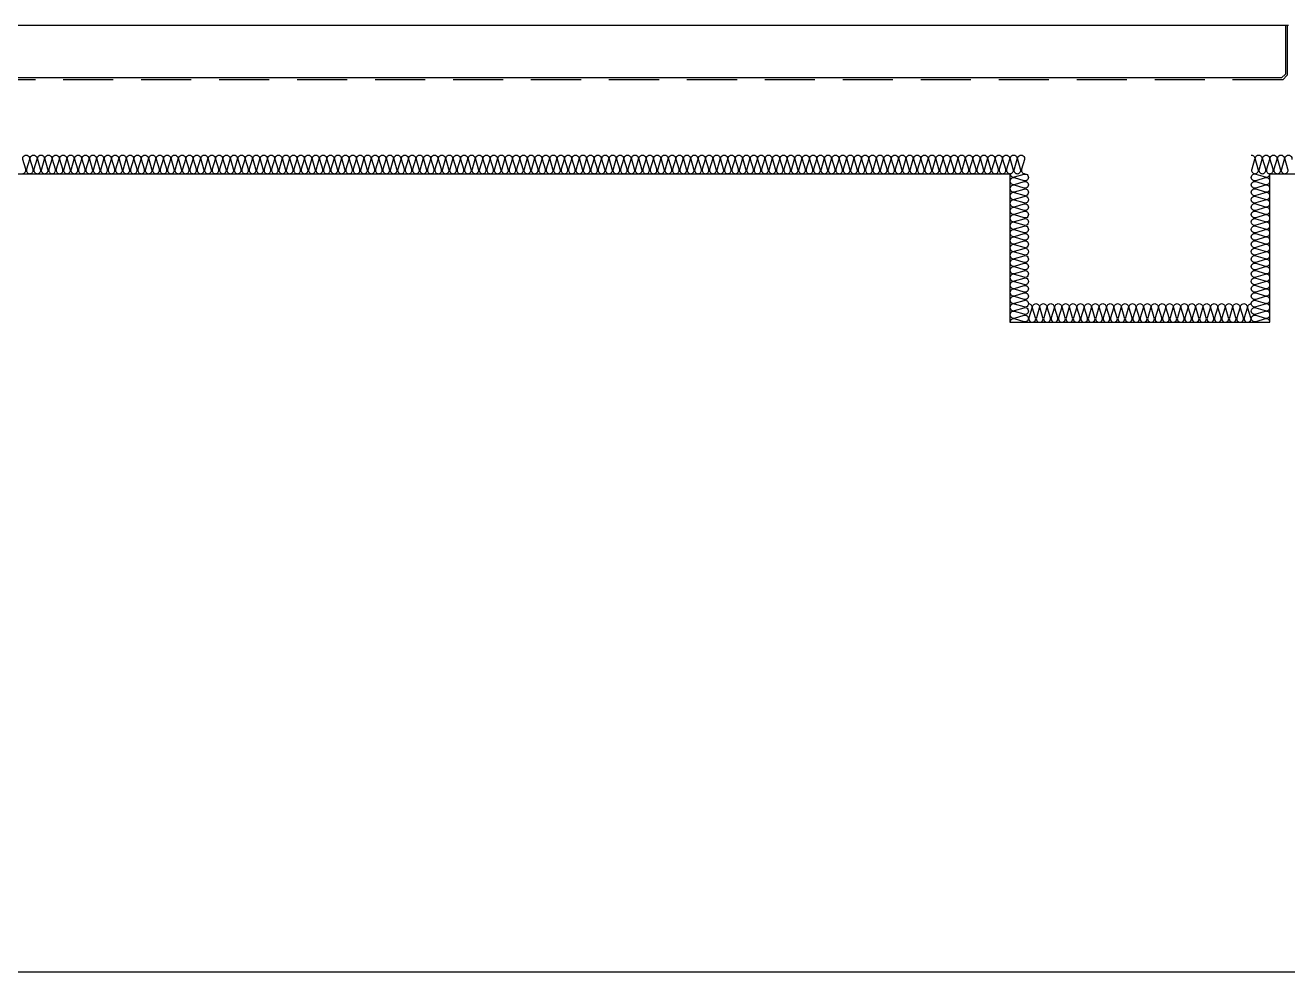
# Model space of a CAD drawing. Header units: millimetres. Extents: x 17311 to 801382, y -242618 to -104888.
# Drawn here: x 777758 to 781159, y -204029 to -201479 of the extents above; entities that cross this region are included whole.
import ezdxf

# ---------------------------------------------------------------- set-up
doc = ezdxf.new("R2010")
doc.units = ezdxf.units.MM
doc.header["$LTSCALE"] = 250
doc.linetypes.add('HID', pattern=[2.8, 1.8, -1])
for name, color, linetype in [('A-FIN', 6, 'Continuous'), ('A-FIN-8', 8, 'Continuous'), ('A-WP', 1, 'HID'), ('ISL', 251, 'Continuous')]:
    doc.layers.add(name, color=color, linetype=linetype)

msp = doc.modelspace()

# ---------------------------------------------------------------- linework, layer by layer
at = {"layer": 'A-FIN'}
for p, q in [((769560.7, -201479.5), (781160.7, -201479.5)), ((769860.7, -204029.5), (790460.7, -204029.5))]:
    msp.add_line(p, q, dxfattribs=at)
at = {"layer": 'A-FIN-8'}
for p, q in [((781152.7, -201479.5), (781152.7, -201611.3)), ((781152.7, -201479.5), (781152.7, -201611.3)), ((781142.4, -201621.5), (774578.9, -201621.5)), ((781142.4, -201621.5), (781152.7, -201611.3))]:
    msp.add_line(p, q, dxfattribs=at)
at = {"layer": 'A-WP', "ltscale": 0.3}
for p, q in [((781157.7, -201479.5), (781157.7, -201614.3)), ((781145.5, -201626.5), (781157.7, -201614.3)), ((781145.5, -201626.5), (774575.8, -201626.5))]:
    msp.add_line(p, q, dxfattribs=at)
at = {"layer": 'ISL'}
for points in [[(777750.7, -201879.5, 0.509267), (777759.5, -201867.4), (777751.8, -201841.6, -1.372593), (777769.5, -201841.6), (777761.8, -201867.4, 0.509267), (777770.7, -201879.5, 0.509267), (777779.5, -201867.4), (777771.8, -201841.6, -1.372593), (777789.5, -201841.6), (777781.8, -201867.4, 0.509267), (777790.7, -201879.5, 0.509267), (777799.5, -201867.4), (777791.8, -201841.6, -1.372593), (777809.5, -201841.6), (777801.8, -201867.4, 0.509267), (777810.7, -201879.5, 0.509267), (777819.5, -201867.4), (777811.8, -201841.6, -1.372593), (777829.5, -201841.6), (777821.8, -201867.4, 0.509267), (777830.7, -201879.5, 0.509267), (777839.5, -201867.4), (777831.8, -201841.6, -1.372593), (777849.5, -201841.6), (777841.8, -201867.4, 0.509267), (777850.7, -201879.5, 0.509267), (777859.5, -201867.4), (777851.8, -201841.6, -1.372593), (777869.5, -201841.6), (777861.8, -201867.4, 0.509267), (777870.7, -201879.5, 0.509267), (777879.5, -201867.4), (777871.8, -201841.6, -1.372593), (777889.5, -201841.6), (777881.8, -201867.4, 0.509267), (777890.7, -201879.5, 0.509267), (777899.5, -201867.4), (777891.8, -201841.6, -1.372593), (777909.5, -201841.6), (777901.8, -201867.4, 0.509267), (777910.7, -201879.5, 0.509267), (777919.5, -201867.4), (777911.8, -201841.6, -1.372593), (777929.5, -201841.6), (777921.8, -201867.4, 0.509267), (777930.7, -201879.5, 0.509267), (777939.5, -201867.4), (777931.8, -201841.6, -1.372593), (777949.5, -201841.6), (777941.8, -201867.4, 0.509267), (777950.7, -201879.5, 0.509267), (777959.5, -201867.4), (777951.8, -201841.6, -1.372593), (777969.5, -201841.6), (777961.8, -201867.4, 0.509267), (777970.7, -201879.5, 0.509267), (777979.5, -201867.4), (777971.8, -201841.6, -1.372593), (777989.5, -201841.6), (777981.8, -201867.4, 0.509267), (777990.7, -201879.5, 0.509267), (777999.5, -201867.4), (777991.8, -201841.6, -1.372593), (778009.5, -201841.6), (778001.8, -201867.4, 0.509267), (778010.7, -201879.5, 0.509267), (778019.5, -201867.4), (778011.8, -201841.6, -1.372593), (778029.5, -201841.6), (778021.8, -201867.4, 0.509267), (778030.7, -201879.5, 0.509267), (778039.5, -201867.4), (778031.8, -201841.6, -1.372593), (778049.5, -201841.6), (778041.8, -201867.4, 0.509267), (778050.7, -201879.5, 0.509267), (778059.5, -201867.4), (778051.8, -201841.6, -1.372593), (778069.5, -201841.6), (778061.8, -201867.4, 0.509267), (778070.7, -201879.5, 0.509267), (778079.5, -201867.4), (778071.8, -201841.6, -1.372593), (778089.5, -201841.6), (778081.8, -201867.4, 0.509267), (778090.7, -201879.5, 0.509267), (778099.5, -201867.4), (778091.8, -201841.6, -1.372593), (778109.5, -201841.6), (778101.8, -201867.4, 0.509267), (778110.7, -201879.5, 0.509267), (778119.5, -201867.4), (778111.8, -201841.6, -1.372593), (778129.5, -201841.6), (778121.8, -201867.4, 0.509267), (778130.7, -201879.5, 0.509267), (778139.5, -201867.4), (778131.8, -201841.6, -1.372593), (778149.5, -201841.6), (778141.8, -201867.4, 0.509267), (778150.7, -201879.5, 0.509267), (778159.5, -201867.4), (778151.8, -201841.6, -1.372593), (778169.5, -201841.6), (778161.8, -201867.4, 0.509267), (778170.7, -201879.5, 0.509267), (778179.5, -201867.4), (778171.8, -201841.6, -1.372593), (778189.5, -201841.6), (778181.8, -201867.4, 0.509267), (778190.7, -201879.5, 0.509267), (778199.5, -201867.4), (778191.8, -201841.6, -1.372593), (778209.5, -201841.6), (778201.8, -201867.4, 0.509267), (778210.7, -201879.5, 0.509267), (778219.5, -201867.4), (778211.8, -201841.6, -1.372593), (778229.5, -201841.6), (778221.8, -201867.4, 0.509267), (778230.7, -201879.5, 0.509267), (778239.5, -201867.4), (778231.8, -201841.6, -1.372593), (778249.5, -201841.6), (778241.8, -201867.4, 0.509267), (778250.7, -201879.5, 0.509267), (778259.5, -201867.4), (778251.8, -201841.6, -1.372593), (778269.5, -201841.6), (778261.8, -201867.4, 0.509267), (778270.7, -201879.5, 0.509267), (778279.5, -201867.4), (778271.8, -201841.6, -1.372593), (778289.5, -201841.6), (778281.8, -201867.4, 0.509267), (778290.7, -201879.5, 0.509267), (778299.5, -201867.4), (778291.8, -201841.6, -1.372593), (778309.5, -201841.6), (778301.8, -201867.4, 0.509267), (778310.7, -201879.5, 0.509267), (778319.5, -201867.4), (778311.8, -201841.6, -1.372593), (778329.5, -201841.6), (778321.8, -201867.4, 0.509267), (778330.7, -201879.5, 0.509267), (778339.5, -201867.4), (778331.8, -201841.6, -1.372593), (778349.5, -201841.6), (778341.8, -201867.4, 0.509267), (778350.7, -201879.5, 0.509267), (778359.5, -201867.4), (778351.8, -201841.6, -1.372593), (778369.5, -201841.6), (778361.8, -201867.4, 0.509267), (778370.7, -201879.5, 0.509267), (778379.5, -201867.4), (778371.8, -201841.6, -1.372593), (778389.5, -201841.6), (778381.8, -201867.4, 0.509267), (778390.7, -201879.5, 0.509267), (778399.5, -201867.4), (778391.8, -201841.6, -1.372593), (778409.5, -201841.6), (778401.8, -201867.4, 0.509267), (778410.7, -201879.5, 0.509267), (778419.5, -201867.4), (778411.8, -201841.6, -1.372593), (778429.5, -201841.6), (778421.8, -201867.4, 0.509267), (778430.7, -201879.5, 0.509267), (778439.5, -201867.4), (778431.8, -201841.6, -1.372593), (778449.5, -201841.6), (778441.8, -201867.4, 0.509267), (778450.7, -201879.5, 0.509267), (778459.5, -201867.4), (778451.8, -201841.6, -1.372593), (778469.5, -201841.6), (778461.8, -201867.4, 0.509267), (778470.7, -201879.5, 0.509267), (778479.5, -201867.4), (778471.8, -201841.6, -1.372593), (778489.5, -201841.6), (778481.8, -201867.4, 0.509267), (778490.7, -201879.5, 0.509267), (778499.5, -201867.4), (778491.8, -201841.6, -1.372593), (778509.5, -201841.6), (778501.8, -201867.4, 0.509267), (778510.7, -201879.5, 0.509267), (778519.5, -201867.4), (778511.8, -201841.6, -1.372593), (778529.5, -201841.6), (778521.8, -201867.4, 0.509267), (778530.7, -201879.5, 0.509267), (778539.5, -201867.4), (778531.8, -201841.6, -1.372593), (778549.5, -201841.6), (778541.8, -201867.4, 0.509267), (778550.7, -201879.5, 0.509267), (778559.5, -201867.4), (778551.8, -201841.6, -1.372593), (778569.5, -201841.6), (778561.8, -201867.4, 0.509267), (778570.7, -201879.5, 0.509267), (778579.5, -201867.4), (778571.8, -201841.6, -1.372593), (778589.5, -201841.6), (778581.8, -201867.4, 0.509267), (778590.7, -201879.5, 0.509267), (778599.5, -201867.4), (778591.8, -201841.6, -1.372593), (778609.5, -201841.6), (778601.8, -201867.4, 0.509267), (778610.7, -201879.5, 0.509267), (778619.5, -201867.4), (778611.8, -201841.6, -1.372593), (778629.5, -201841.6), (778621.8, -201867.4, 0.509267), (778630.7, -201879.5, 0.509267), (778639.5, -201867.4), (778631.8, -201841.6, -1.372593), (778649.5, -201841.6), (778641.8, -201867.4, 0.509267), (778650.7, -201879.5, 0.509267), (778659.5, -201867.4), (778651.8, -201841.6, -1.372593), (778669.5, -201841.6), (778661.8, -201867.4, 0.509267), (778670.7, -201879.5, 0.509267), (778679.5, -201867.4), (778671.8, -201841.6, -1.372593), (778689.5, -201841.6), (778681.8, -201867.4, 0.509267), (778690.7, -201879.5, 0.509267), (778699.5, -201867.4), (778691.8, -201841.6, -1.372593), (778709.5, -201841.6), (778701.8, -201867.4, 0.509267), (778710.7, -201879.5, 0.509267), (778719.5, -201867.4), (778711.8, -201841.6, -1.372593), (778729.5, -201841.6), (778721.8, -201867.4, 0.509267), (778730.7, -201879.5, 0.509267), (778739.5, -201867.4), (778731.8, -201841.6, -1.372593), (778749.5, -201841.6), (778741.8, -201867.4, 0.509267), (778750.7, -201879.5, 0.509267), (778759.5, -201867.4), (778751.8, -201841.6, -1.372593), (778769.5, -201841.6), (778761.8, -201867.4, 0.509267), (778770.7, -201879.5, 0.509267), (778779.5, -201867.4), (778771.8, -201841.6, -1.372593), (778789.5, -201841.6), (778781.8, -201867.4, 0.509267), (778790.7, -201879.5, 0.509267), (778799.5, -201867.4), (778791.8, -201841.6, -1.372593), (778809.5, -201841.6), (778801.8, -201867.4, 0.509267), (778810.7, -201879.5, 0.509267), (778819.5, -201867.4), (778811.8, -201841.6, -1.372593), (778829.5, -201841.6), (778821.8, -201867.4, 0.509267), (778830.7, -201879.5, 0.509267), (778839.5, -201867.4), (778831.8, -201841.6, -1.372593), (778849.5, -201841.6), (778841.8, -201867.4, 0.509267), (778850.7, -201879.5, 0.509267), (778859.5, -201867.4), (778851.8, -201841.6, -1.372593), (778869.5, -201841.6), (778861.8, -201867.4, 0.509267), (778870.7, -201879.5, 0.509267), (778879.5, -201867.4), (778871.8, -201841.6, -1.372593), (778889.5, -201841.6), (778881.8, -201867.4, 0.509267), (778890.7, -201879.5, 0.509267), (778899.5, -201867.4), (778891.8, -201841.6, -1.372593), (778909.5, -201841.6), (778901.8, -201867.4, 0.509267), (778910.7, -201879.5, 0.509267), (778919.5, -201867.4), (778911.8, -201841.6, -1.372593), (778929.5, -201841.6), (778921.8, -201867.4, 0.509267), (778930.7, -201879.5, 0.509267), (778939.5, -201867.4), (778931.8, -201841.6, -1.372593), (778949.5, -201841.6), (778941.8, -201867.4, 0.509267), (778950.7, -201879.5, 0.509267), (778959.5, -201867.4), (778951.8, -201841.6, -1.372593), (778969.5, -201841.6), (778961.8, -201867.4, 0.509267), (778970.7, -201879.5, 0.509267), (778979.5, -201867.4), (778971.8, -201841.6, -1.372593), (778989.5, -201841.6), (778981.8, -201867.4, 0.509267), (778990.7, -201879.5, 0.509267), (778999.5, -201867.4), (778991.8, -201841.6, -1.372593), (779009.5, -201841.6), (779001.8, -201867.4, 0.509267), (779010.7, -201879.5, 0.509267), (779019.5, -201867.4), (779011.8, -201841.6, -1.372593), (779029.5, -201841.6), (779021.8, -201867.4, 0.509267), (779030.7, -201879.5, 0.509267), (779039.5, -201867.4), (779031.8, -201841.6, -1.372593), (779049.5, -201841.6), (779041.8, -201867.4, 0.509267), (779050.7, -201879.5, 0.509267), (779059.5, -201867.4), (779051.8, -201841.6, -1.372593), (779069.5, -201841.6), (779061.8, -201867.4, 0.509267), (779070.7, -201879.5, 0.509267), (779079.5, -201867.4), (779071.8, -201841.6, -1.372593), (779089.5, -201841.6), (779081.8, -201867.4, 0.509267), (779090.7, -201879.5, 0.509267), (779099.5, -201867.4), (779091.8, -201841.6, -1.372593), (779109.5, -201841.6), (779101.8, -201867.4, 0.509267), (779110.7, -201879.5, 0.509267), (779119.5, -201867.4), (779111.8, -201841.6, -1.372593), (779129.5, -201841.6), (779121.8, -201867.4, 0.509267), (779130.7, -201879.5, 0.509267), (779139.5, -201867.4), (779131.8, -201841.6, -1.372593), (779149.5, -201841.6), (779141.8, -201867.4, 0.509267), (779150.7, -201879.5, 0.509267), (779159.5, -201867.4), (779151.8, -201841.6, -1.372593), (779169.5, -201841.6), (779161.8, -201867.4, 0.509267), (779170.7, -201879.5, 0.509267), (779179.5, -201867.4), (779171.8, -201841.6, -1.372593), (779189.5, -201841.6), (779181.8, -201867.4, 0.509267), (779190.7, -201879.5, 0.509267), (779199.5, -201867.4), (779191.8, -201841.6, -1.372593), (779209.5, -201841.6), (779201.8, -201867.4, 0.509267), (779210.7, -201879.5, 0.509267), (779219.5, -201867.4), (779211.8, -201841.6, -1.372593), (779229.5, -201841.6), (779221.8, -201867.4, 0.509267), (779230.7, -201879.5, 0.509267), (779239.5, -201867.4), (779231.8, -201841.6, -1.372593), (779249.5, -201841.6), (779241.8, -201867.4, 0.509267), (779250.7, -201879.5, 0.509267), (779259.5, -201867.4), (779251.8, -201841.6, -1.372593), (779269.5, -201841.6), (779261.8, -201867.4, 0.509267), (779270.7, -201879.5, 0.509267), (779279.5, -201867.4), (779271.8, -201841.6, -1.372593), (779289.5, -201841.6), (779281.8, -201867.4, 0.509267), (779290.7, -201879.5, 0.509267), (779299.5, -201867.4), (779291.8, -201841.6, -1.372593), (779309.5, -201841.6), (779301.8, -201867.4, 0.509267), (779310.7, -201879.5, 0.509267), (779319.5, -201867.4), (779311.8, -201841.6, -1.372593), (779329.5, -201841.6), (779321.8, -201867.4, 0.509267), (779330.7, -201879.5, 0.509267), (779339.5, -201867.4), (779331.8, -201841.6, -1.372593), (779349.5, -201841.6), (779341.8, -201867.4, 0.509267), (779350.7, -201879.5, 0.509267), (779359.5, -201867.4), (779351.8, -201841.6, -1.372593), (779369.5, -201841.6), (779361.8, -201867.4, 0.509267), (779370.7, -201879.5, 0.509267), (779379.5, -201867.4), (779371.8, -201841.6, -1.372593), (779389.5, -201841.6), (779381.8, -201867.4, 0.509267), (779390.7, -201879.5, 0.509267), (779399.5, -201867.4), (779391.8, -201841.6, -1.372593), (779409.5, -201841.6), (779401.8, -201867.4, 0.509267), (779410.7, -201879.5, 0.509267), (779419.5, -201867.4), (779411.8, -201841.6, -1.372593), (779429.5, -201841.6), (779421.8, -201867.4, 0.509267), (779430.7, -201879.5, 0.509267), (779439.5, -201867.4), (779431.8, -201841.6, -1.372593), (779449.5, -201841.6), (779441.8, -201867.4, 0.509267), (779450.7, -201879.5, 0.509267), (779459.5, -201867.4), (779451.8, -201841.6, -1.372593), (779469.5, -201841.6), (779461.8, -201867.4, 0.509267), (779470.7, -201879.5, 0.509267), (779479.5, -201867.4), (779471.8, -201841.6, -1.372593), (779489.5, -201841.6), (779481.8, -201867.4, 0.509267), (779490.7, -201879.5, 0.509267), (779499.5, -201867.4), (779491.8, -201841.6, -1.372593), (779509.5, -201841.6), (779501.8, -201867.4, 0.509267), (779510.7, -201879.5, 0.509267), (779519.5, -201867.4), (779511.8, -201841.6, -1.372593), (779529.5, -201841.6), (779521.8, -201867.4, 0.509267), (779530.7, -201879.5, 0.509267), (779539.5, -201867.4), (779531.8, -201841.6, -1.372593), (779549.5, -201841.6), (779541.8, -201867.4, 0.509267), (779550.7, -201879.5, 0.509267), (779559.5, -201867.4), (779551.8, -201841.6, -1.372593), (779569.5, -201841.6), (779561.8, -201867.4, 0.509267), (779570.7, -201879.5, 0.509267), (779579.5, -201867.4), (779571.8, -201841.6, -1.372593), (779589.5, -201841.6), (779581.8, -201867.4, 0.509267), (779590.7, -201879.5, 0.509267), (779599.5, -201867.4), (779591.8, -201841.6, -1.372593), (779609.5, -201841.6), (779601.8, -201867.4, 0.509267), (779610.7, -201879.5, 0.509267), (779619.5, -201867.4), (779611.8, -201841.6, -1.372593), (779629.5, -201841.6), (779621.8, -201867.4, 0.509267), (779630.7, -201879.5, 0.509267), (779639.5, -201867.4), (779631.8, -201841.6, -1.372593), (779649.5, -201841.6), (779641.8, -201867.4, 0.509267), (779650.7, -201879.5, 0.509267), (779659.5, -201867.4), (779651.8, -201841.6, -1.372593), (779669.5, -201841.6), (779661.8, -201867.4, 0.509267), (779670.7, -201879.5, 0.509267), (779679.5, -201867.4), (779671.8, -201841.6, -1.372593), (779689.5, -201841.6), (779681.8, -201867.4, 0.509267), (779690.7, -201879.5, 0.509267), (779699.5, -201867.4), (779691.8, -201841.6, -1.372593), (779709.5, -201841.6), (779701.8, -201867.4, 0.509267), (779710.7, -201879.5, 0.509267), (779719.5, -201867.4), (779711.8, -201841.6, -1.372593), (779729.5, -201841.6), (779721.8, -201867.4, 0.509267), (779730.7, -201879.5, 0.509267), (779739.5, -201867.4), (779731.8, -201841.6, -1.372593), (779749.5, -201841.6), (779741.8, -201867.4, 0.509267), (779750.7, -201879.5, 0.509267), (779759.5, -201867.4), (779751.8, -201841.6, -1.372593), (779769.5, -201841.6), (779761.8, -201867.4, 0.509267), (779770.7, -201879.5, 0.509267), (779779.5, -201867.4), (779771.8, -201841.6, -1.372593), (779789.5, -201841.6), (779781.8, -201867.4, 0.509267), (779790.7, -201879.5, 0.509267), (779799.5, -201867.4), (779791.8, -201841.6, -1.372593), (779809.5, -201841.6), (779801.8, -201867.4, 0.509267), (779810.7, -201879.5, 0.509267), (779819.5, -201867.4), (779811.8, -201841.6, -1.372593), (779829.5, -201841.6), (779821.8, -201867.4, 0.509267), (779830.7, -201879.5, 0.509267), (779839.5, -201867.4), (779831.8, -201841.6, -1.372593), (779849.5, -201841.6), (779841.8, -201867.4, 0.509267), (779850.7, -201879.5, 0.509267), (779859.5, -201867.4), (779851.8, -201841.6, -1.372593), (779869.5, -201841.6), (779861.8, -201867.4, 0.509267), (779870.7, -201879.5, 0.509267), (779879.5, -201867.4), (779871.8, -201841.6, -1.372593), (779889.5, -201841.6), (779881.8, -201867.4, 0.509267), (779890.7, -201879.5, 0.509267), (779899.5, -201867.4), (779891.8, -201841.6, -1.372593), (779909.5, -201841.6), (779901.8, -201867.4, 0.509267), (779910.7, -201879.5, 0.509267), (779919.5, -201867.4), (779911.8, -201841.6, -1.372593), (779929.5, -201841.6), (779921.8, -201867.4, 0.509267), (779930.7, -201879.5, 0.509267), (779939.5, -201867.4), (779931.8, -201841.6, -1.372593), (779949.5, -201841.6), (779941.8, -201867.4, 0.509267), (779950.7, -201879.5, 0.509267), (779959.5, -201867.4), (779951.8, -201841.6, -1.372593), (779969.5, -201841.6), (779961.8, -201867.4, 0.509267), (779970.7, -201879.5, 0.509267), (779979.5, -201867.4), (779971.8, -201841.6, -1.372593), (779989.5, -201841.6), (779981.8, -201867.4, 0.509267), (779990.7, -201879.5, 0.509267), (779999.5, -201867.4), (779991.8, -201841.6, -1.372593), (780009.5, -201841.6), (780001.8, -201867.4, 0.509267), (780010.7, -201879.5, 0.509267), (780019.5, -201867.4), (780011.8, -201841.6, -1.372593), (780029.5, -201841.6), (780021.8, -201867.4, 0.509267), (780030.7, -201879.5, 0.509267), (780039.5, -201867.4), (780031.8, -201841.6, -1.372593), (780049.5, -201841.6), (780041.8, -201867.4, 0.509267), (780050.7, -201879.5, 0.509267), (780059.5, -201867.4), (780051.8, -201841.6, -1.372593), (780069.5, -201841.6), (780061.8, -201867.4, 0.509267), (780070.7, -201879.5, 0.509267), (780079.5, -201867.4), (780071.8, -201841.6, -1.372593), (780089.5, -201841.6), (780081.8, -201867.4, 0.509267), (780090.7, -201879.5, 0.509267), (780099.5, -201867.4), (780091.8, -201841.6, -1.372593), (780109.5, -201841.6), (780101.8, -201867.4, 0.509267), (780110.7, -201879.5, 0.509267), (780119.5, -201867.4), (780111.8, -201841.6, -1.372593), (780129.5, -201841.6), (780121.8, -201867.4, 0.509267), (780130.7, -201879.5, 0.509267), (780139.5, -201867.4), (780131.8, -201841.6, -1.372593), (780149.5, -201841.6), (780141.8, -201867.4, 0.509267), (780150.7, -201879.5, 0.509267), (780159.5, -201867.4), (780151.8, -201841.6, -1.372593), (780169.5, -201841.6), (780161.8, -201867.4, 0.509267), (780170.7, -201879.5, 0.509267), (780179.5, -201867.4), (780171.8, -201841.6, -1.372593), (780189.5, -201841.6), (780181.8, -201867.4, 0.509267), (780190.7, -201879.5, 0.509267), (780199.5, -201867.4), (780191.8, -201841.6, -1.372593), (780209.5, -201841.6), (780201.8, -201867.4, 0.509267), (780210.7, -201879.5, 0.509267), (780219.5, -201867.4), (780211.8, -201841.6, -1.372593), (780229.5, -201841.6), (780221.8, -201867.4, 0.509267), (780230.7, -201879.5, 0.509267), (780239.5, -201867.4), (780231.8, -201841.6, -1.372593), (780249.5, -201841.6), (780241.8, -201867.4, 0.509267), (780250.7, -201879.5, 0.509267), (780259.5, -201867.4), (780251.8, -201841.6, -1.372593), (780269.5, -201841.6), (780261.8, -201867.4, 0.509267), (780270.7, -201879.5, 0.509267), (780279.5, -201867.4), (780271.8, -201841.6, -1.372593), (780289.5, -201841.6), (780281.8, -201867.4, 0.509267), (780290.7, -201879.5, 0.509267), (780299.5, -201867.4), (780291.8, -201841.6, -1.372593), (780309.5, -201841.6), (780301.8, -201867.4, 0.509267), (780310.7, -201879.5, 0.509267), (780319.5, -201867.4), (780311.8, -201841.6, -1.372593), (780329.5, -201841.6), (780321.8, -201867.4, 0.509267), (780330.7, -201879.5, 0.509267), (780339.5, -201867.4), (780331.8, -201841.6, -1.372593), (780349.5, -201841.6), (780341.8, -201867.4, 0.509267), (780350.7, -201879.5, 0.509267), (780359.5, -201867.4), (780351.8, -201841.6, -1.372593), (780369.5, -201841.6), (780361.8, -201867.4, 0.509267), (780370.7, -201879.5, 0.509267), (780379.5, -201867.4), (780371.8, -201841.6, -1.372593), (780389.5, -201841.6), (780381.8, -201867.4, 0.509267), (780390.7, -201879.5, 0.509267), (780399.5, -201867.4), (780391.8, -201841.6, -1.372593), (780409.5, -201841.6), (780401.8, -201867.4, 0.509267), (780410.7, -201879.5, 0.509267), (780419.5, -201867.4), (780411.8, -201841.6, -1.372593), (780429.5, -201841.6), (780421.8, -201867.4, 0.509267), (780430.7, -201879.5, 0.509267), (780439.5, -201867.4), (780431.8, -201841.6, -1.372593), (780449.5, -201841.6), (780441.8, -201867.4, 0.509267), (780450.7, -201879.5)], [(781060.7, -201829.5, -0.509039), (781069.5, -201841.6), (781061.8, -201867.4, 0.509267), (781070.7, -201879.5, 0.509267), (781079.5, -201867.4), (781071.8, -201841.6, -1.372593), (781089.5, -201841.6), (781081.8, -201867.4, 0.509267), (781090.7, -201879.5, 0.509267), (781099.5, -201867.4), (781091.8, -201841.6, -1.372593), (781109.5, -201841.6), (781101.8, -201867.4, 0.509267), (781110.7, -201879.5, 0.509267), (781119.5, -201867.4), (781111.8, -201841.6, -1.372593), (781129.5, -201841.6), (781121.8, -201867.4, 0.509267), (781130.7, -201879.5, 0.509267), (781139.5, -201867.4), (781131.8, -201841.6, -1.372593), (781149.5, -201841.6), (781141.8, -201867.4, 0.509267), (781150.7, -201879.5, 0.509267), (781159.5, -201867.4), (781151.8, -201841.6, -1.372593), (781169.5, -201841.6)], [(780410.7, -201879.5, 0.509267), (780422.8, -201888.3), (780448.5, -201880.7, -1.372593), (780448.5, -201898.3), (780422.8, -201890.7, 0.509267), (780410.7, -201899.5, 0.509267), (780422.8, -201908.3), (780448.5, -201900.7, -1.372593), (780448.5, -201918.3), (780422.8, -201910.7, 0.509267), (780410.7, -201919.5, 0.509267), (780422.8, -201928.3), (780448.5, -201920.7, -1.372593), (780448.5, -201938.3), (780422.8, -201930.7, 0.509267), (780410.7, -201939.5, 0.509267), (780422.8, -201948.3), (780448.5, -201940.7, -1.372593), (780448.5, -201958.3), (780422.8, -201950.7, 0.509267), (780410.7, -201959.5, 0.509267), (780422.8, -201968.3), (780448.5, -201960.7, -1.372593), (780448.5, -201978.3), (780422.8, -201970.7, 0.509267), (780410.7, -201979.5, 0.509267), (780422.8, -201988.3), (780448.5, -201980.7, -1.372593), (780448.5, -201998.3), (780422.8, -201990.7, 0.509267), (780410.7, -201999.5, 0.509267), (780422.8, -202008.3), (780448.5, -202000.7, -1.372593), (780448.5, -202018.3), (780422.8, -202010.7, 0.509267), (780410.7, -202019.5, 0.509267), (780422.8, -202028.3), (780448.5, -202020.7, -1.372593), (780448.5, -202038.3), (780422.8, -202030.7, 0.509267), (780410.7, -202039.5, 0.509267), (780422.8, -202048.3), (780448.5, -202040.7, -1.372593), (780448.5, -202058.3), (780422.8, -202050.7, 0.509267), (780410.7, -202059.5, 0.509267), (780422.8, -202068.3), (780448.5, -202060.7, -1.372593), (780448.5, -202078.3), (780422.8, -202070.7, 0.509267), (780410.7, -202079.5, 0.509267), (780422.8, -202088.3), (780448.5, -202080.7, -1.372593), (780448.5, -202098.3), (780422.8, -202090.7, 0.509267), (780410.7, -202099.5, 0.509267), (780422.8, -202108.3), (780448.5, -202100.7, -1.372593), (780448.5, -202118.3), (780422.8, -202110.7, 0.509267), (780410.7, -202119.5, 0.509267), (780422.8, -202128.3), (780448.5, -202120.7, -1.372593), (780448.5, -202138.3), (780422.8, -202130.7, 0.509267), (780410.7, -202139.5, 0.509267), (780422.8, -202148.3), (780448.5, -202140.7, -1.372593), (780448.5, -202158.3), (780422.8, -202150.7, 0.509267), (780410.7, -202159.5, 0.509267), (780422.8, -202168.3), (780448.5, -202160.7, -1.372593), (780448.5, -202178.3), (780422.8, -202170.7, 0.509267), (780410.7, -202179.5, 0.509267), (780422.8, -202188.3), (780448.5, -202180.7, -1.372593), (780448.5, -202198.3), (780422.8, -202190.7, 0.509267), (780410.7, -202199.5, 0.509267), (780422.8, -202208.3), (780448.5, -202200.7, -1.372593), (780448.5, -202218.3), (780422.8, -202210.7, 0.509267), (780410.7, -202219.5, 0.509267), (780422.8, -202228.3), (780448.5, -202220.7, -1.372593), (780448.5, -202238.3), (780422.8, -202230.7, 0.509267), (780410.7, -202239.5, 0.509267), (780422.8, -202248.3), (780448.5, -202240.7, -1.372593), (780448.5, -202258.3), (780422.8, -202250.7, 0.509267), (780410.7, -202259.5, 0.509267), (780422.8, -202268.3), (780448.5, -202260.7, -1.372593), (780448.5, -202278.3), (780422.8, -202270.7, 0.509267), (780410.7, -202279.5)], [(781110.7, -202279.5, 0.509267), (781098.5, -202270.6), (781072.8, -202278.3, -1.372593), (781072.8, -202260.6), (781098.5, -202268.3, 0.509267), (781110.7, -202259.5, 0.509267), (781098.5, -202250.6), (781072.8, -202258.3, -1.372593), (781072.8, -202240.6), (781098.5, -202248.3, 0.509267), (781110.7, -202239.5, 0.509267), (781098.5, -202230.6), (781072.8, -202238.3, -1.372593), (781072.8, -202220.6), (781098.5, -202228.3, 0.509267), (781110.7, -202219.5, 0.509267), (781098.5, -202210.6), (781072.8, -202218.3, -1.372593), (781072.8, -202200.6), (781098.5, -202208.3, 0.509267), (781110.7, -202199.5, 0.509267), (781098.5, -202190.6), (781072.8, -202198.3, -1.372593), (781072.8, -202180.6), (781098.5, -202188.3, 0.509267), (781110.7, -202179.5, 0.509267), (781098.5, -202170.6), (781072.8, -202178.3, -1.372593), (781072.8, -202160.6), (781098.5, -202168.3, 0.509267), (781110.7, -202159.5, 0.509267), (781098.5, -202150.6), (781072.8, -202158.3, -1.372593), (781072.8, -202140.6), (781098.5, -202148.3, 0.509267), (781110.7, -202139.5, 0.509267), (781098.5, -202130.6), (781072.8, -202138.3, -1.372593), (781072.8, -202120.6), (781098.5, -202128.3, 0.509267), (781110.7, -202119.5, 0.509267), (781098.5, -202110.6), (781072.8, -202118.3, -1.372593), (781072.8, -202100.6), (781098.5, -202108.3, 0.509267), (781110.7, -202099.5, 0.509267), (781098.5, -202090.6), (781072.8, -202098.3, -1.372593), (781072.8, -202080.6), (781098.5, -202088.3, 0.509267), (781110.7, -202079.5, 0.509267), (781098.5, -202070.6), (781072.8, -202078.3, -1.372593), (781072.8, -202060.6), (781098.5, -202068.3, 0.509267), (781110.7, -202059.5, 0.509267), (781098.5, -202050.6), (781072.8, -202058.3, -1.372593), (781072.8, -202040.6), (781098.5, -202048.3, 0.509267), (781110.7, -202039.5, 0.509267), (781098.5, -202030.6), (781072.8, -202038.3, -1.372593), (781072.8, -202020.6), (781098.5, -202028.3, 0.509267), (781110.7, -202019.5, 0.509267), (781098.5, -202010.6), (781072.8, -202018.3, -1.372593), (781072.8, -202000.6), (781098.5, -202008.3, 0.509267), (781110.7, -201999.5, 0.509267), (781098.5, -201990.6), (781072.8, -201998.3, -1.372593), (781072.8, -201980.6), (781098.5, -201988.3, 0.509267), (781110.7, -201979.5, 0.509267), (781098.5, -201970.6), (781072.8, -201978.3, -1.372593), (781072.8, -201960.6), (781098.5, -201968.3, 0.509267), (781110.7, -201959.5, 0.509267), (781098.5, -201950.6), (781072.8, -201958.3, -1.372593), (781072.8, -201940.6), (781098.5, -201948.3, 0.509267), (781110.7, -201939.5, 0.509267), (781098.5, -201930.6), (781072.8, -201938.3, -1.372593), (781072.8, -201920.6), (781098.5, -201928.3, 0.509267), (781110.7, -201919.5, 0.509267), (781098.5, -201910.6), (781072.8, -201918.3, -1.372593), (781072.8, -201900.6), (781098.5, -201908.3, 0.509267), (781110.7, -201899.5, 0.509267), (781098.5, -201890.6), (781072.8, -201898.3, -1.372593), (781072.8, -201880.6), (781098.5, -201888.3, 0.509267), (781110.7, -201879.5)], [(780460.7, -202229.5, -0.509267), (780469.5, -202241.6), (780461.8, -202267.4, 1.372593), (780479.5, -202267.4), (780471.8, -202241.6, -0.509267), (780480.7, -202229.5, -0.509267), (780489.5, -202241.6), (780481.8, -202267.4, 1.372593), (780499.5, -202267.4), (780491.8, -202241.6, -0.509267), (780500.7, -202229.5, -0.509267), (780509.5, -202241.6), (780501.8, -202267.4, 1.372593), (780519.5, -202267.4), (780511.8, -202241.6, -0.509267), (780520.7, -202229.5, -0.509267), (780529.5, -202241.6), (780521.8, -202267.4, 1.372593), (780539.5, -202267.4), (780531.8, -202241.6, -0.509267), (780540.7, -202229.5, -0.509267), (780549.5, -202241.6), (780541.8, -202267.4, 1.372593), (780559.5, -202267.4), (780551.8, -202241.6, -0.509267), (780560.7, -202229.5, -0.509267), (780569.5, -202241.6), (780561.8, -202267.4, 1.372593), (780579.5, -202267.4), (780571.8, -202241.6, -0.509267), (780580.7, -202229.5, -0.509267), (780589.5, -202241.6), (780581.8, -202267.4, 1.372593), (780599.5, -202267.4), (780591.8, -202241.6, -0.509267), (780600.7, -202229.5, -0.509267), (780609.5, -202241.6), (780601.8, -202267.4, 1.372593), (780619.5, -202267.4), (780611.8, -202241.6, -0.509267), (780620.7, -202229.5, -0.509267), (780629.5, -202241.6), (780621.8, -202267.4, 1.372593), (780639.5, -202267.4), (780631.8, -202241.6, -0.509267), (780640.7, -202229.5, -0.509267), (780649.5, -202241.6), (780641.8, -202267.4, 1.372593), (780659.5, -202267.4), (780651.8, -202241.6, -0.509267), (780660.7, -202229.5, -0.509267), (780669.5, -202241.6), (780661.8, -202267.4, 1.372593), (780679.5, -202267.4), (780671.8, -202241.6, -0.509267), (780680.7, -202229.5, -0.509267), (780689.5, -202241.6), (780681.8, -202267.4, 1.372593), (780699.5, -202267.4), (780691.8, -202241.6, -0.509267), (780700.7, -202229.5, -0.509267), (780709.5, -202241.6), (780701.8, -202267.4, 1.372593), (780719.5, -202267.4), (780711.8, -202241.6, -0.509267), (780720.7, -202229.5, -0.509267), (780729.5, -202241.6), (780721.8, -202267.4, 1.372593), (780739.5, -202267.4), (780731.8, -202241.6, -0.509267), (780740.7, -202229.5, -0.509267), (780749.5, -202241.6), (780741.8, -202267.4, 1.372593), (780759.5, -202267.4), (780751.8, -202241.6, -0.509267), (780760.7, -202229.5, -0.509267), (780769.5, -202241.6), (780761.8, -202267.4, 1.372593), (780779.5, -202267.4), (780771.8, -202241.6, -0.509267), (780780.7, -202229.5, -0.509267), (780789.5, -202241.6), (780781.8, -202267.4, 1.372593), (780799.5, -202267.4), (780791.8, -202241.6, -0.509267), (780800.7, -202229.5, -0.509267), (780809.5, -202241.6), (780801.8, -202267.4, 1.372593), (780819.5, -202267.4), (780811.8, -202241.6, -0.509267), (780820.7, -202229.5, -0.509267), (780829.5, -202241.6), (780821.8, -202267.4, 1.372593), (780839.5, -202267.4), (780831.8, -202241.6, -0.509267), (780840.7, -202229.5, -0.509267), (780849.5, -202241.6), (780841.8, -202267.4, 1.372593), (780859.5, -202267.4), (780851.8, -202241.6, -0.509267), (780860.7, -202229.5, -0.509267), (780869.5, -202241.6), (780861.8, -202267.4, 1.372593), (780879.5, -202267.4), (780871.8, -202241.6, -0.509267), (780880.7, -202229.5, -0.509267), (780889.5, -202241.6), (780881.8, -202267.4, 1.372593), (780899.5, -202267.4), (780891.8, -202241.6, -0.509267), (780900.7, -202229.5, -0.509267), (780909.5, -202241.6), (780901.8, -202267.4, 1.372593), (780919.5, -202267.4), (780911.8, -202241.6, -0.509267), (780920.7, -202229.5, -0.509267), (780929.5, -202241.6), (780921.8, -202267.4, 1.372593), (780939.5, -202267.4), (780931.8, -202241.6, -0.509267), (780940.7, -202229.5, -0.509267), (780949.5, -202241.6), (780941.8, -202267.4, 1.372593), (780959.5, -202267.4), (780951.8, -202241.6, -0.509267), (780960.7, -202229.5, -0.509267), (780969.5, -202241.6), (780961.8, -202267.4, 1.372593), (780979.5, -202267.4), (780971.8, -202241.6, -0.509267), (780980.7, -202229.5, -0.509267), (780989.5, -202241.6), (780981.8, -202267.4, 1.372593), (780999.5, -202267.4), (780991.8, -202241.6, -0.509267), (781000.7, -202229.5, -0.509267), (781009.5, -202241.6), (781001.8, -202267.4, 1.372593), (781019.5, -202267.4), (781011.8, -202241.6, -0.509267), (781020.7, -202229.5, -0.509267), (781029.5, -202241.6), (781021.8, -202267.4, 1.372593), (781039.5, -202267.4), (781031.8, -202241.6, -0.509267), (781040.7, -202229.5, -0.509267), (781049.5, -202241.6), (781041.8, -202267.4, 1.372593), (781059.5, -202267.4), (781051.8, -202241.6, -0.509267), (781060.7, -202229.5)]]:
    msp.add_lwpolyline(points, format="xyb", dxfattribs=at)
msp.add_lwpolyline([(769660.7, -202579.5), (770010.7, -202579.5), (770010.7, -201879.5), (780410.7, -201879.5), (780410.7, -202279.5), (781110.7, -202279.5), (781110.7, -201879.5), (790310.7, -201879.5), (790310.7, -202579.5), (790660.7, -202579.5)], dxfattribs=at)

doc.saveas('drawing.dxf')
